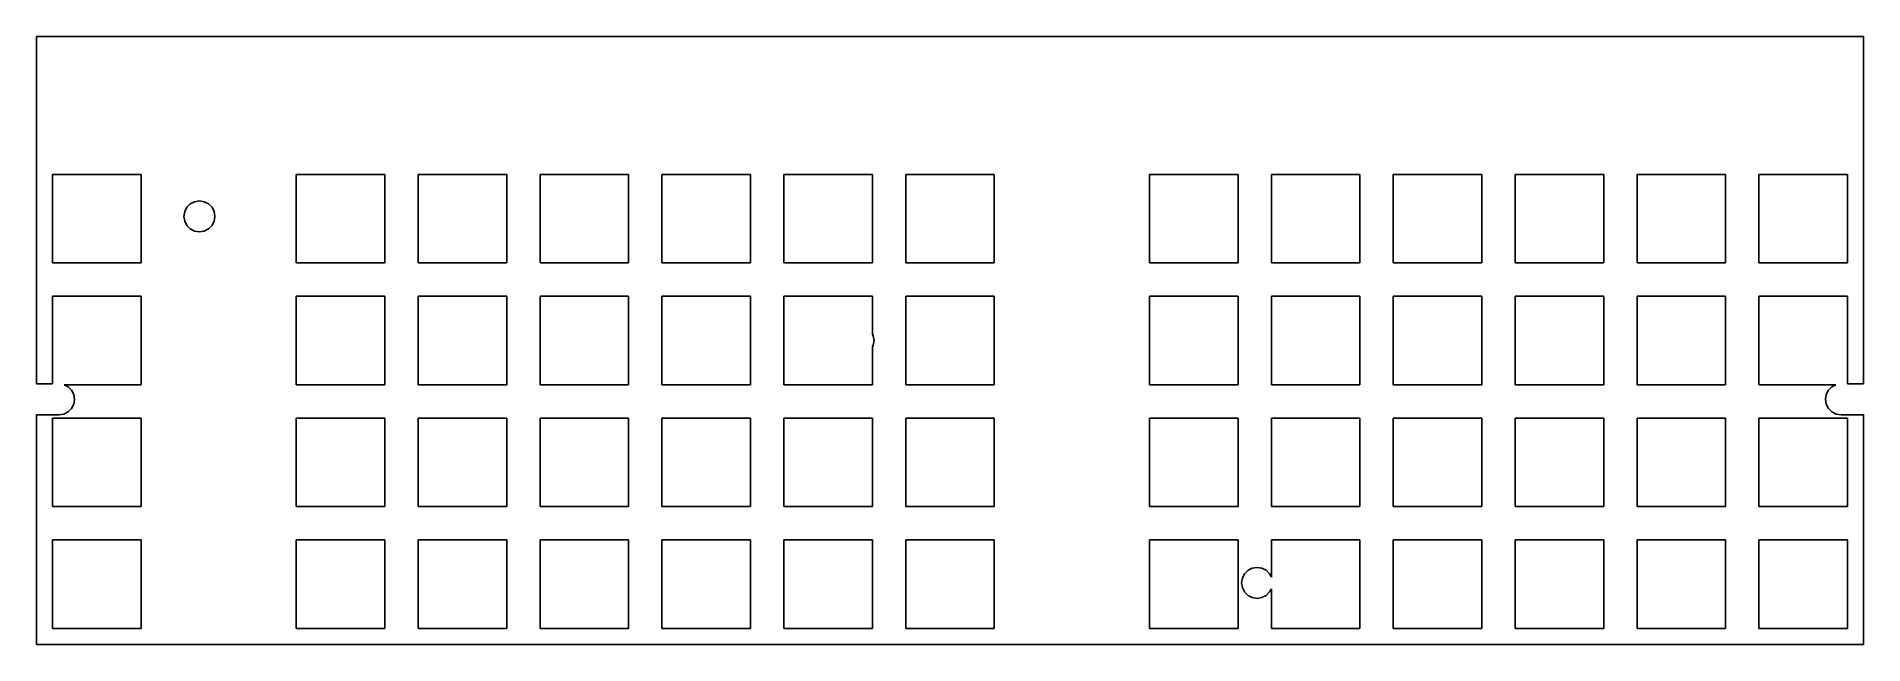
# Model space of a CAD drawing. Extents: x 0 to 286, y 0 to 96.
import ezdxf

# ---------------------------------------------------------------- set-up
doc = ezdxf.new("R2010")
doc.units = 0
doc.layers.get('0').update_dxf_attribs({"linetype": 'CONTINUOUS'})

msp = doc.modelspace()

# ---------------------------------------------------------------- linework, layer by layer
at = {"color": 0}
for p, q in [((0.09508, 41.1963), (0.09508, 95.5075)), ((0.09508, 95.5075), (285.621, 95.5075)), ((285.621, 95.5075), (285.621, 41.1949)), ((2.58107, 73.9468), (16.4317, 73.9468)), ((2.58107, 60.0964), (2.58107, 73.9468)), ((16.4317, 73.9468), (16.4317, 60.0964)), ((40.6823, 73.9468), (54.5317, 73.9468)), ((40.6823, 60.0964), (40.6823, 73.9468)), ((54.5317, 73.9468), (54.5317, 60.0964)), ((59.7323, 73.9468), (73.5817, 73.9468)), ((59.7323, 60.0964), (59.7323, 73.9468)), ((73.5817, 73.9468), (73.5817, 60.0964)), ((78.7809, 73.9468), (92.6331, 73.9468)), ((78.7809, 60.0964), (78.7809, 73.9468)), ((92.6331, 73.9468), (92.6331, 60.0964)), ((97.8309, 73.9468), (111.683, 73.9468)), ((97.8309, 60.0964), (97.8309, 73.9468)), ((111.683, 73.9468), (111.683, 60.0964)), ((116.882, 73.9468), (130.732, 73.9468)), ((116.882, 60.0964), (116.882, 73.9468)), ((130.732, 73.9468), (130.732, 60.0964)), ((135.931, 73.9468), (149.782, 73.9468)), ((135.931, 60.0964), (135.931, 73.9468)), ((149.782, 73.9468), (149.782, 60.0964)), ((174.031, 73.9468), (187.882, 73.9468)), ((174.031, 60.0964), (174.031, 73.9468)), ((187.882, 73.9468), (187.882, 60.0964)), ((193.081, 73.9468), (206.932, 73.9468)), ((193.081, 60.0964), (193.081, 73.9468)), ((206.932, 73.9468), (206.932, 60.0964)), ((212.131, 73.9468), (225.982, 73.9468)), ((212.131, 60.0964), (212.131, 73.9468)), ((225.982, 73.9468), (225.982, 60.0964)), ((231.181, 73.9468), (245.032, 73.9468)), ((231.181, 60.0964), (231.181, 73.9468)), ((245.032, 73.9468), (245.032, 60.0964)), ((250.231, 73.9468), (264.083, 73.9468)), ((250.231, 60.0964), (250.231, 73.9468)), ((264.083, 73.9468), (264.083, 60.0964)), ((269.281, 73.9468), (283.132, 73.9468)), ((269.281, 60.0964), (269.281, 73.9468)), ((283.132, 73.9468), (283.132, 60.0964)), ((23.5961, 68.7959), (23.2503, 68.1221)), ((24.1308, 69.3318), (23.5961, 68.7959)), ((24.8074, 69.6778), (24.1308, 69.3318)), ((25.5571, 69.795), (24.8074, 69.6778)), ((26.3067, 69.6778), (25.5571, 69.795)), ((26.9834, 69.3318), (26.3067, 69.6778)), ((27.518, 68.7959), (26.9834, 69.3318)), ((27.8639, 68.1221), (27.518, 68.7959)), ((23.2503, 68.1221), (23.1331, 67.371)), ((23.1331, 67.371), (23.2503, 66.6214)), ((23.2503, 66.6214), (23.5961, 65.9447)), ((23.5961, 65.9447), (24.1308, 65.4099)), ((26.9834, 65.4099), (27.518, 65.9447)), ((27.518, 65.9447), (27.8639, 66.6214)), ((27.9824, 67.371), (27.8639, 68.1221)), ((27.8639, 66.6214), (27.9824, 67.371)), ((24.1308, 65.4099), (24.8074, 65.0642)), ((24.8074, 65.0642), (25.5571, 64.9457)), ((25.5571, 64.9457), (26.3067, 65.0642)), ((26.3067, 65.0642), (26.9834, 65.4099)), ((16.4317, 60.0964), (2.58107, 60.0964)), ((54.5317, 60.0964), (40.6823, 60.0964)), ((73.5817, 60.0964), (59.7323, 60.0964)), ((92.6331, 60.0964), (78.7809, 60.0964)), ((111.683, 60.0964), (97.8309, 60.0964)), ((130.732, 60.0964), (116.882, 60.0964)), ((149.782, 60.0964), (135.931, 60.0964)), ((187.882, 60.0964), (174.031, 60.0964)), ((206.932, 60.0964), (193.081, 60.0964)), ((225.982, 60.0964), (212.131, 60.0964)), ((245.032, 60.0964), (231.181, 60.0964)), ((264.083, 60.0964), (250.231, 60.0964)), ((283.132, 60.0964), (269.281, 60.0964)), ((16.4317, 54.8968), (2.58107, 54.8968)), ((2.58107, 54.8968), (2.58107, 41.1949)), ((16.4317, 41.0464), (16.4317, 54.8968)), ((40.6823, 54.8968), (54.5317, 54.8968)), ((40.6823, 41.0464), (40.6823, 54.8968)), ((54.5317, 54.8968), (54.5317, 41.0464)), ((59.7323, 54.8968), (73.5817, 54.8968)), ((59.7323, 41.0464), (59.7323, 54.8968)), ((73.5817, 54.8968), (73.5817, 41.0464)), ((78.7809, 54.8968), (92.6331, 54.8968)), ((78.7809, 41.0464), (78.7809, 54.8968)), ((92.6331, 54.8968), (92.6331, 41.0464)), ((97.8309, 54.8968), (111.683, 54.8968)), ((97.8309, 41.0464), (97.8309, 54.8968)), ((111.683, 54.8968), (111.683, 41.0464)), ((116.882, 54.8968), (116.882, 41.0464)), ((130.732, 54.8968), (116.882, 54.8968)), ((130.732, 48.9797), (130.732, 54.8968)), ((135.931, 54.8968), (149.782, 54.8968)), ((135.931, 41.0464), (135.931, 54.8968)), ((149.782, 54.8968), (149.782, 41.0464)), ((174.031, 54.8968), (187.882, 54.8968)), ((174.031, 41.0464), (174.031, 54.8968)), ((187.882, 54.8968), (187.882, 41.0464)), ((193.081, 54.8968), (206.932, 54.8968)), ((193.081, 41.0464), (193.081, 54.8968)), ((206.932, 54.8968), (206.932, 41.0464)), ((212.131, 54.8968), (225.982, 54.8968)), ((212.131, 41.0464), (212.131, 54.8968)), ((225.982, 54.8968), (225.982, 41.0464)), ((231.181, 54.8968), (245.032, 54.8968)), ((231.181, 41.0464), (231.181, 54.8968)), ((245.032, 54.8968), (245.032, 41.0464)), ((250.231, 54.8968), (264.083, 54.8968)), ((250.231, 41.0464), (250.231, 54.8968)), ((264.083, 54.8968), (264.083, 41.0464)), ((283.132, 54.8968), (269.281, 54.8968)), ((269.281, 54.8968), (269.281, 41.0464)), ((283.132, 41.1963), (283.132, 54.8968)), ((130.864, 48.7204), (130.732, 48.9797)), ((130.983, 47.9707), (130.864, 48.7204)), ((130.732, 46.9621), (130.864, 47.2211)), ((130.732, 41.0464), (130.732, 46.9621)), ((130.864, 47.2211), (130.983, 47.9707)), ((2.58107, 41.1949), (0.09508, 41.1963)), ((5.01883, 40.7335), (4.40559, 41.0464)), ((4.40559, 41.0464), (16.4317, 41.0464)), ((5.55625, 40.1959), (5.01883, 40.7335)), ((5.90077, 39.5206), (5.55625, 40.1959)), ((54.5317, 41.0464), (40.6823, 41.0464)), ((73.5817, 41.0464), (59.7323, 41.0464)), ((92.6331, 41.0464), (78.7809, 41.0464)), ((111.683, 41.0464), (97.8309, 41.0464)), ((116.882, 41.0464), (130.732, 41.0464)), ((149.782, 41.0464), (135.931, 41.0464)), ((187.882, 41.0464), (174.031, 41.0464)), ((206.932, 41.0464), (193.081, 41.0464)), ((225.982, 41.0464), (212.131, 41.0464)), ((245.032, 41.0464), (231.181, 41.0464)), ((264.083, 41.0464), (250.231, 41.0464)), ((269.281, 41.0464), (281.309, 41.0464)), ((280.158, 40.1959), (279.813, 39.5206)), ((280.695, 40.7335), (280.158, 40.1959)), ((281.309, 41.0464), (280.695, 40.7335)), ((285.621, 41.1949), (283.132, 41.1963)), ((5.01883, 36.8088), (5.55625, 37.3447)), ((5.55625, 37.3447), (5.90077, 38.0199)), ((6.01927, 38.7696), (5.90077, 39.5206)), ((5.90077, 38.0199), (6.01927, 38.7696)), ((279.813, 39.5206), (279.695, 38.771)), ((279.695, 38.771), (279.813, 38.0199)), ((279.813, 38.0199), (280.158, 37.3447)), ((280.158, 37.3447), (280.695, 36.8088)), ((0.09508, 0.4327), (0.09508, 36.3456)), ((0.09508, 36.3456), (3.5953, 36.3456)), ((2.58107, 35.8468), (16.4317, 35.8468)), ((2.58107, 21.9963), (2.58107, 35.8468)), ((3.5953, 36.3456), (4.34495, 36.4642)), ((4.34495, 36.4642), (5.01883, 36.8088)), ((16.4317, 35.8468), (16.4317, 21.9963)), ((40.6823, 35.8468), (54.5317, 35.8468)), ((40.6823, 21.9963), (40.6823, 35.8468)), ((54.5317, 35.8468), (54.5317, 21.9963)), ((59.7323, 35.8468), (73.5817, 35.8468)), ((59.7323, 21.9963), (59.7323, 35.8468)), ((73.5817, 35.8468), (73.5817, 21.9963)), ((78.7809, 35.8468), (92.6331, 35.8468)), ((78.7809, 21.9963), (78.7809, 35.8468)), ((92.6331, 35.8468), (92.6331, 21.9963)), ((97.8309, 35.8468), (111.683, 35.8468)), ((97.8309, 21.9963), (97.8309, 35.8468)), ((111.683, 35.8468), (111.683, 21.9963)), ((116.882, 35.8468), (130.732, 35.8468)), ((116.882, 21.9963), (116.882, 35.8468)), ((130.732, 35.8468), (130.732, 21.9963)), ((135.931, 35.8468), (149.782, 35.8468)), ((135.931, 21.9963), (135.931, 35.8468)), ((149.782, 35.8468), (149.782, 21.9963)), ((174.031, 35.8468), (187.882, 35.8468)), ((174.031, 21.9963), (174.031, 35.8468)), ((187.882, 35.8468), (187.882, 21.9963)), ((193.081, 35.8468), (206.932, 35.8468)), ((193.081, 21.9963), (193.081, 35.8468)), ((206.932, 35.8468), (206.932, 21.9963)), ((212.131, 35.8468), (225.982, 35.8468)), ((212.131, 21.9963), (212.131, 35.8468)), ((225.982, 35.8468), (225.982, 21.9963)), ((231.181, 35.8468), (245.032, 35.8468)), ((231.181, 21.9963), (231.181, 35.8468)), ((245.032, 35.8468), (245.032, 21.9963)), ((250.231, 35.8468), (264.083, 35.8468)), ((250.231, 21.9963), (250.231, 35.8468)), ((264.083, 35.8468), (264.083, 21.9963)), ((269.281, 35.8468), (283.132, 35.8468)), ((269.281, 21.9963), (269.281, 35.8468)), ((280.695, 36.8088), (281.369, 36.4642)), ((281.369, 36.4642), (282.119, 36.3456)), ((282.119, 36.3456), (285.621, 36.3456)), ((283.132, 35.8468), (283.132, 21.9963)), ((285.621, 36.3456), (285.621, 0.4327)), ((16.4317, 21.9963), (2.58107, 21.9963)), ((54.5317, 21.9963), (40.6823, 21.9963)), ((73.5817, 21.9963), (59.7323, 21.9963)), ((92.6331, 21.9963), (78.7809, 21.9963)), ((111.683, 21.9963), (97.8309, 21.9963)), ((130.732, 21.9963), (116.882, 21.9963)), ((149.782, 21.9963), (135.931, 21.9963)), ((187.882, 21.9963), (174.031, 21.9963)), ((206.932, 21.9963), (193.081, 21.9963)), ((225.982, 21.9963), (212.131, 21.9963)), ((245.032, 21.9963), (231.181, 21.9963)), ((264.083, 21.9963), (250.231, 21.9963)), ((283.132, 21.9963), (269.281, 21.9963)), ((2.58107, 16.7969), (16.4317, 16.7969)), ((2.58107, 2.94624), (2.58107, 16.7969)), ((16.4317, 16.7969), (16.4317, 2.94624)), ((40.6823, 16.7969), (54.5317, 16.7969)), ((40.6823, 2.94624), (40.6823, 16.7969)), ((54.5317, 16.7969), (54.5317, 2.94624)), ((59.7323, 16.7969), (73.5817, 16.7969)), ((59.7323, 2.94624), (59.7323, 16.7969)), ((73.5817, 16.7969), (73.5817, 2.94624)), ((78.7809, 16.7969), (92.6331, 16.7969)), ((78.7809, 2.94624), (78.7809, 16.7969)), ((92.6331, 16.7969), (92.6331, 2.94624)), ((97.8309, 16.7969), (111.683, 16.7969)), ((97.8309, 2.94624), (97.8309, 16.7969)), ((111.683, 16.7969), (111.683, 2.94624)), ((116.882, 16.7969), (130.732, 16.7969)), ((116.882, 2.94624), (116.882, 16.7969)), ((130.732, 16.7969), (130.732, 2.94624)), ((135.931, 16.7969), (149.782, 16.7969)), ((135.931, 2.94624), (135.931, 16.7969)), ((149.782, 16.7969), (149.782, 2.94624)), ((174.031, 16.7969), (187.882, 16.7969)), ((174.031, 2.94624), (174.031, 16.7969)), ((187.882, 16.7969), (187.882, 2.94624)), ((193.081, 16.7969), (193.081, 10.9816)), ((206.932, 16.7969), (193.081, 16.7969)), ((206.932, 2.94624), (206.932, 16.7969)), ((212.131, 16.7969), (225.982, 16.7969)), ((212.131, 2.94624), (212.131, 16.7969)), ((225.982, 16.7969), (225.982, 2.94624)), ((231.181, 16.7969), (245.032, 16.7969)), ((231.181, 2.94624), (231.181, 16.7969)), ((245.032, 16.7969), (245.032, 2.94624)), ((250.231, 16.7969), (264.083, 16.7969)), ((250.231, 2.94624), (250.231, 16.7969)), ((264.083, 16.7969), (264.083, 2.94624)), ((269.281, 16.7969), (283.132, 16.7969)), ((269.281, 2.94624), (269.281, 16.7969)), ((283.132, 16.7969), (283.132, 2.94624)), ((188.896, 11.497), (188.55, 10.8204)), ((189.432, 12.0317), (188.896, 11.497)), ((190.107, 12.3775), (189.432, 12.0317)), ((190.857, 12.4947), (190.107, 12.3775)), ((191.607, 12.3775), (190.857, 12.4947)), ((192.282, 12.0317), (191.607, 12.3775)), ((192.818, 11.497), (192.282, 12.0317)), ((193.081, 10.9816), (192.818, 11.497)), ((188.55, 10.8204), (188.433, 10.0707)), ((188.433, 10.0707), (188.55, 9.32106)), ((188.55, 9.32106), (188.896, 8.64581)), ((188.896, 8.64581), (189.432, 8.10976)), ((192.282, 8.10976), (192.818, 8.64581)), ((192.818, 8.64581), (193.081, 9.1598)), ((193.081, 9.1598), (193.081, 2.94624)), ((189.432, 8.10976), (190.107, 7.76386)), ((190.107, 7.76386), (190.857, 7.64536)), ((190.857, 7.64536), (191.607, 7.76386)), ((191.607, 7.76386), (192.282, 8.10976)), ((16.4317, 2.94624), (2.58107, 2.94624)), ((54.5317, 2.94624), (40.6823, 2.94624)), ((73.5817, 2.94624), (59.7323, 2.94624)), ((92.6331, 2.94624), (78.7809, 2.94624)), ((111.683, 2.94624), (97.8309, 2.94624)), ((130.732, 2.94624), (116.882, 2.94624)), ((149.782, 2.94624), (135.931, 2.94624)), ((187.882, 2.94624), (174.031, 2.94624)), ((193.081, 2.94624), (206.932, 2.94624)), ((225.982, 2.94624), (212.131, 2.94624)), ((245.032, 2.94624), (231.181, 2.94624)), ((264.083, 2.94624), (250.231, 2.94624)), ((283.132, 2.94624), (269.281, 2.94624)), ((285.621, 0.4327), (0.09508, 0.4327))]:
    msp.add_line(p, q, dxfattribs=at)

doc.saveas('drawing.dxf')
